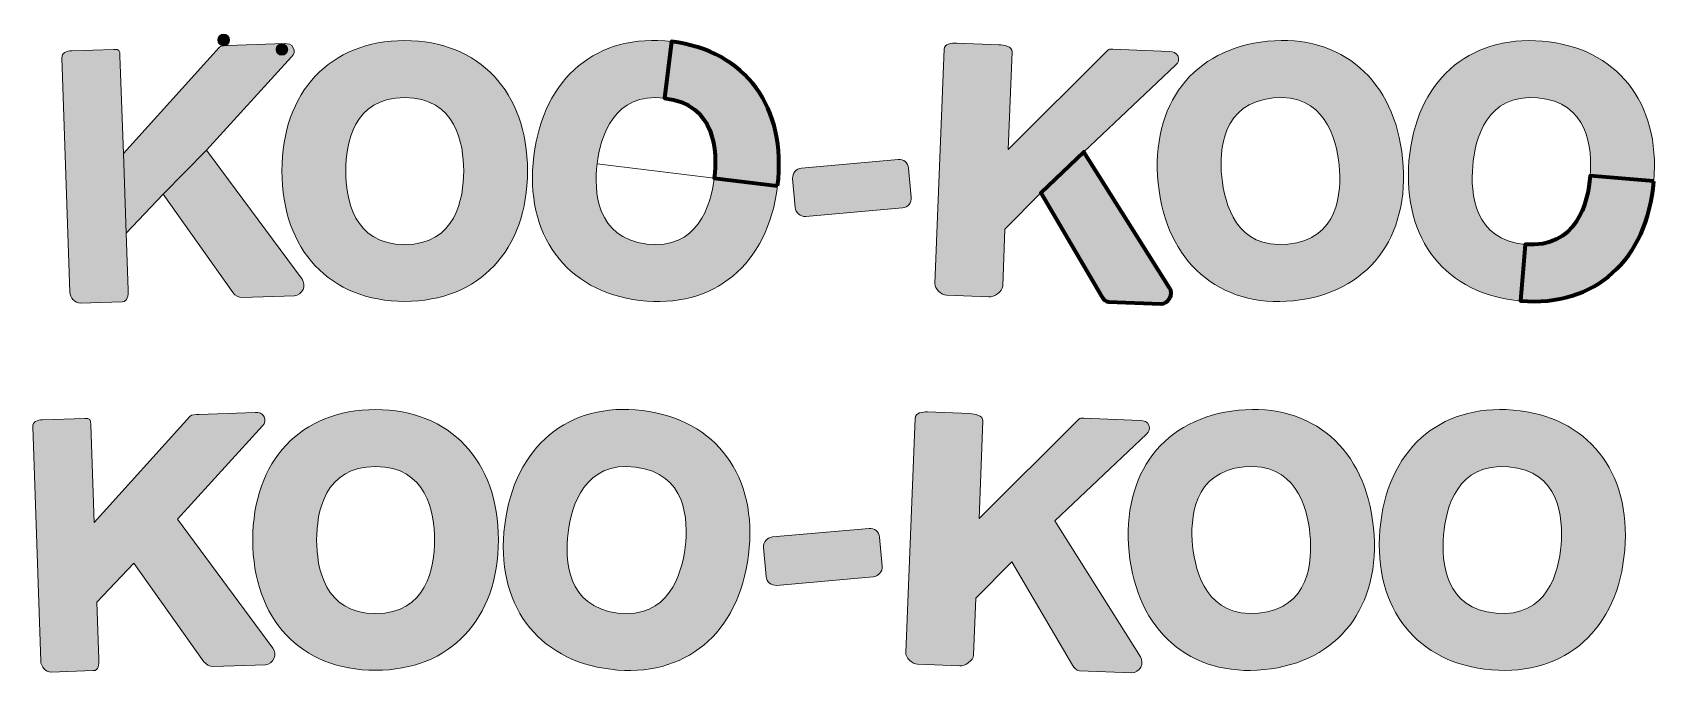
# Model space of a CAD drawing. Header units: inches. Extents: x -593 to 1685, y -710 to 625.
# Drawn here: x 0.6 to 59.7, y 15.2 to 38.6 of the extents above; entities that cross this region are included whole.
import ezdxf

# ---------------------------------------------------------------- set-up
doc = ezdxf.new("R2010")
doc.units = ezdxf.units.IN
doc.header["$MEASUREMENT"] = 0
doc.layers.add('Layer 1', color=7, linetype='Continuous')

# ---------------------------------------------------------------- blocks, each defined once
blk = doc.blocks.new('block 4')
at = {"layer": 'Layer 1', "true_color": 0xffffff}
h = blk.add_hatch(color=7, dxfattribs=at)
h.dxf.hatch_style = 2
edge = h.paths.add_edge_path()
edge.add_spline(control_points=[(13.023, 24.93), (10.311, 24.93), (8.558, 23.071), (8.558, 20.194), (8.558, 17.317), (10.311, 15.458), (13.023, 15.458), (15.735, 15.458), (17.487, 17.317), (17.487, 20.194), (17.487, 23.071), (15.735, 24.93), (13.023, 24.93)], knot_values=[0, 0, 0, 0, 1, 1, 1, 2, 2, 2, 3, 3, 3, 4, 4, 4, 4], degree=3, periodic=1)
edge = h.paths.add_edge_path()
edge.add_spline(control_points=[(13.023, 17.52), (11.158, 17.52), (10.88, 19.196), (10.88, 20.194), (10.88, 21.19), (11.158, 22.862), (13.023, 22.862), (14.888, 22.862), (15.166, 21.19), (15.166, 20.194), (15.166, 19.196), (14.888, 17.52), (13.023, 17.52)], knot_values=[0, 0, 0, 0, 1, 1, 1, 2, 2, 2, 3, 3, 3, 4, 4, 4, 4], degree=3, periodic=1)
h = blk.add_hatch(color=7, dxfattribs=at)
h.dxf.hatch_style = 2
edge = h.paths.add_edge_path()
edge.add_spline(control_points=[(22.725, 24.895), (20.033, 25.225), (18.067, 23.594), (17.716, 20.738), (17.366, 17.883), (18.878, 15.824), (21.57, 15.494), (24.262, 15.163), (26.228, 16.794), (26.579, 19.65), (26.929, 22.505), (25.417, 24.564), (22.725, 24.895)], knot_values=[0, 0, 0, 0, 1, 1, 1, 2, 2, 2, 3, 3, 3, 4, 4, 4, 4], degree=3, periodic=1)
edge = h.paths.add_edge_path()
edge.add_spline(control_points=[(21.821, 17.54), (19.971, 17.768), (19.899, 19.464), (20.02, 20.456), (20.142, 21.444), (20.622, 23.069), (22.473, 22.842), (24.324, 22.614), (24.396, 20.922), (24.275, 19.933), (24.153, 18.942), (23.672, 17.313), (21.821, 17.54)], knot_values=[0, 0, 0, 0, 1, 1, 1, 2, 2, 2, 3, 3, 3, 4, 4, 4, 4], degree=3, periodic=1)
h = blk.add_hatch(color=7, dxfattribs=at)
h.dxf.hatch_style = 2
edge = h.paths.add_edge_path()
edge.add_spline(control_points=[(44.385, 24.907), (41.687, 24.637), (40.128, 22.613), (40.414, 19.75), (40.7, 16.888), (42.629, 15.212), (45.327, 15.482), (48.026, 15.751), (49.585, 17.775), (49.299, 20.638), (49.012, 23.501), (47.084, 25.176), (44.385, 24.907)], knot_values=[0, 0, 0, 0, 1, 1, 1, 2, 2, 2, 3, 3, 3, 4, 4, 4, 4], degree=3, periodic=1)
edge = h.paths.add_edge_path()
edge.add_spline(control_points=[(45.122, 17.533), (43.267, 17.348), (42.823, 18.988), (42.724, 19.981), (42.624, 20.972), (42.735, 22.663), (44.591, 22.849), (46.446, 23.034), (46.89, 21.399), (46.989, 20.407), (47.088, 19.414), (46.978, 17.719), (45.122, 17.533)], knot_values=[0, 0, 0, 0, 1, 1, 1, 2, 2, 2, 3, 3, 3, 4, 4, 4, 4], degree=3, periodic=1)
h = blk.add_hatch(color=7, dxfattribs=at)
h.dxf.hatch_style = 2
edge = h.paths.add_edge_path()
edge.add_spline(control_points=[(54.375, 24.914), (51.673, 25.14), (49.771, 23.433), (49.532, 20.566), (49.292, 17.699), (50.883, 15.701), (53.586, 15.475), (56.288, 15.249), (58.19, 16.955), (58.43, 19.822), (58.669, 22.689), (57.078, 24.688), (54.375, 24.914)], knot_values=[0, 0, 0, 0, 1, 1, 1, 2, 2, 2, 3, 3, 3, 4, 4, 4, 4], degree=3, periodic=1)
edge = h.paths.add_edge_path()
edge.add_spline(control_points=[(53.758, 17.53), (51.899, 17.685), (51.762, 19.378), (51.845, 20.373), (51.928, 21.365), (52.344, 23.008), (54.203, 22.852), (56.061, 22.697), (56.199, 21.008), (56.116, 20.016), (56.033, 19.021), (55.616, 17.374), (53.758, 17.53)], knot_values=[0, 0, 0, 0, 1, 1, 1, 2, 2, 2, 3, 3, 3, 4, 4, 4, 4], degree=3, periodic=1)
h = blk.add_hatch(color=7, dxfattribs=at)
h.dxf.hatch_style = 2
edge = h.paths.add_edge_path()
edge.add_spline(control_points=[(5.822, 20.951), (5.822, 20.951), (8.912, 24.341), (8.912, 24.341), (9.007, 24.446), (9.033, 24.544), (8.973, 24.672), (8.913, 24.801), (8.784, 24.827), (8.643, 24.823), (8.643, 24.823), (6.594, 24.753), (6.594, 24.753), (6.496, 24.749), (6.336, 24.757), (6.271, 24.684), (6.271, 24.684), (2.796, 20.829), (2.796, 20.829), (2.796, 20.829), (2.676, 24.375), (2.676, 24.375), (2.669, 24.57), (2.643, 24.618), (2.449, 24.611), (2.449, 24.611), (0.918, 24.559), (0.918, 24.559), (0.723, 24.553), (0.554, 24.498), (0.56, 24.303), (0.56, 24.303), (0.85, 15.789), (0.85, 15.789), (0.857, 15.594), (1.036, 15.386), (1.23, 15.392), (1.23, 15.392), (2.761, 15.445), (2.761, 15.445), (2.956, 15.451), (2.972, 15.666), (2.966, 15.861), (2.966, 15.861), (2.895, 17.93), (2.895, 17.93), (2.895, 17.93), (4.239, 19.347), (4.239, 19.347), (4.239, 19.347), (6.783, 15.769), (6.783, 15.769), (6.851, 15.672), (6.998, 15.589), (7.117, 15.593), (7.117, 15.593), (9.021, 15.658), (9.021, 15.658), (9.152, 15.662), (9.269, 15.767), (9.326, 15.885), (9.383, 16.004), (9.369, 16.158), (9.291, 16.263), (9.291, 16.263), (5.822, 20.951), (5.822, 20.951)], knot_values=[0, 0, 0, 0, 1, 1, 1, 2, 2, 2, 3, 3, 3, 4, 4, 4, 5, 5, 5, 6, 6, 6, 7, 7, 7, 8, 8, 8, 9, 9, 9, 10, 10, 10, 11, 11, 11, 12, 12, 12, 13, 13, 13, 14, 14, 14, 15, 15, 15, 16, 16, 16, 17, 17, 17, 18, 18, 18, 19, 19, 19, 20, 20, 20, 21, 21, 21, 22, 22, 22, 22], degree=3, periodic=1)
h = blk.add_hatch(color=7, dxfattribs=at)
h.dxf.hatch_style = 2
edge = h.paths.add_edge_path()
edge.add_spline(control_points=[(37.715, 20.884), (37.715, 20.884), (41.047, 24.036), (41.047, 24.036), (41.15, 24.134), (41.182, 24.229), (41.133, 24.362), (41.083, 24.495), (40.956, 24.53), (40.814, 24.536), (40.814, 24.536), (38.766, 24.618), (38.766, 24.618), (38.668, 24.622), (38.643, 24.637), (38.574, 24.568), (38.574, 24.568), (34.958, 20.974), (34.958, 20.974), (34.958, 20.974), (35.1, 24.52), (35.1, 24.52), (35.108, 24.715), (34.816, 24.775), (34.621, 24.783), (34.621, 24.783), (33.091, 24.844), (33.091, 24.844), (32.897, 24.852), (32.64, 24.813), (32.632, 24.619), (32.632, 24.619), (32.292, 16.107), (32.292, 16.107), (32.284, 15.912), (32.53, 15.687), (32.725, 15.68), (32.725, 15.68), (34.255, 15.618), (34.255, 15.618), (34.45, 15.611), (34.752, 15.813), (34.76, 16.008), (34.76, 16.008), (34.842, 18.076), (34.842, 18.076), (34.842, 18.076), (36.153, 19.396), (36.153, 19.396), (36.153, 19.396), (38.357, 15.642), (38.357, 15.642), (38.419, 15.54), (38.492, 15.449), (38.611, 15.444), (38.611, 15.444), (40.514, 15.368), (40.514, 15.368), (40.645, 15.363), (40.77, 15.459), (40.835, 15.573), (40.901, 15.686), (40.898, 15.841), (40.828, 15.952), (40.828, 15.952), (37.715, 20.884), (37.715, 20.884)], knot_values=[0, 0, 0, 0, 1, 1, 1, 2, 2, 2, 3, 3, 3, 4, 4, 4, 5, 5, 5, 6, 6, 6, 7, 7, 7, 8, 8, 8, 9, 9, 9, 10, 10, 10, 11, 11, 11, 12, 12, 12, 13, 13, 13, 14, 14, 14, 15, 15, 15, 16, 16, 16, 17, 17, 17, 18, 18, 18, 19, 19, 19, 20, 20, 20, 21, 21, 21, 22, 22, 22, 22], degree=3, periodic=1)
h = blk.add_hatch(color=7, dxfattribs=at)
h.dxf.hatch_style = 2
edge = h.paths.add_edge_path()
edge.add_spline(control_points=[(31.342, 20.294), (31.325, 20.488), (31.154, 20.631), (30.96, 20.614), (30.96, 20.614), (27.446, 20.302), (27.446, 20.302), (27.251, 20.284), (27.108, 20.113), (27.125, 19.919), (27.125, 19.919), (27.219, 18.865), (27.219, 18.865), (27.236, 18.67), (27.408, 18.527), (27.602, 18.545), (27.602, 18.545), (31.116, 18.857), (31.116, 18.857), (31.31, 18.874), (31.453, 19.045), (31.436, 19.239), (31.436, 19.239), (31.342, 20.294), (31.342, 20.294)], knot_values=[0, 0, 0, 0, 1, 1, 1, 2, 2, 2, 3, 3, 3, 4, 4, 4, 5, 5, 5, 6, 6, 6, 7, 7, 7, 8, 8, 8, 8], degree=3, periodic=1)
at = {"layer": 'Layer 1', "lineweight": 0}
for points, knots in [([(13.023, 24.93), (10.311, 24.93), (8.558, 23.071), (8.558, 20.194), (8.558, 17.317), (10.311, 15.458), (13.023, 15.458), (15.735, 15.458), (17.487, 17.317), (17.487, 20.194), (17.487, 23.071), (15.735, 24.93), (13.023, 24.93)], [0, 0, 0, 0, 1, 1, 1, 2, 2, 2, 3, 3, 3, 4, 4, 4, 4]), ([(22.725, 24.895), (20.033, 25.225), (18.067, 23.594), (17.716, 20.738), (17.366, 17.883), (18.878, 15.824), (21.57, 15.494), (24.262, 15.163), (26.228, 16.794), (26.579, 19.65), (26.929, 22.505), (25.417, 24.564), (22.725, 24.895)], [0, 0, 0, 0, 1, 1, 1, 2, 2, 2, 3, 3, 3, 4, 4, 4, 4]), ([(44.385, 24.907), (41.687, 24.637), (40.128, 22.613), (40.414, 19.75), (40.7, 16.888), (42.629, 15.212), (45.327, 15.482), (48.026, 15.751), (49.585, 17.775), (49.299, 20.638), (49.012, 23.501), (47.084, 25.176), (44.385, 24.907)], [0, 0, 0, 0, 1, 1, 1, 2, 2, 2, 3, 3, 3, 4, 4, 4, 4]), ([(54.375, 24.914), (51.673, 25.14), (49.771, 23.433), (49.532, 20.566), (49.292, 17.699), (50.883, 15.701), (53.586, 15.475), (56.288, 15.249), (58.19, 16.955), (58.43, 19.822), (58.669, 22.689), (57.078, 24.688), (54.375, 24.914)], [0, 0, 0, 0, 1, 1, 1, 2, 2, 2, 3, 3, 3, 4, 4, 4, 4]), ([(5.822, 20.951), (5.822, 20.951), (8.912, 24.341), (8.912, 24.341), (9.007, 24.446), (9.033, 24.544), (8.973, 24.672), (8.913, 24.801), (8.784, 24.827), (8.643, 24.823), (8.643, 24.823), (6.594, 24.753), (6.594, 24.753), (6.496, 24.749), (6.336, 24.757), (6.271, 24.684), (6.271, 24.684), (2.796, 20.829), (2.796, 20.829), (2.796, 20.829), (2.676, 24.375), (2.676, 24.375), (2.669, 24.57), (2.643, 24.618), (2.449, 24.611), (2.449, 24.611), (0.918, 24.559), (0.918, 24.559), (0.723, 24.553), (0.554, 24.498), (0.56, 24.303), (0.56, 24.303), (0.85, 15.789), (0.85, 15.789), (0.857, 15.594), (1.036, 15.386), (1.23, 15.392), (1.23, 15.392), (2.761, 15.445), (2.761, 15.445), (2.956, 15.451), (2.972, 15.666), (2.966, 15.861), (2.966, 15.861), (2.895, 17.93), (2.895, 17.93), (2.895, 17.93), (4.239, 19.347), (4.239, 19.347), (4.239, 19.347), (6.783, 15.769), (6.783, 15.769), (6.851, 15.672), (6.998, 15.589), (7.117, 15.593), (7.117, 15.593), (9.021, 15.658), (9.021, 15.658), (9.152, 15.662), (9.269, 15.767), (9.326, 15.885), (9.383, 16.004), (9.369, 16.158), (9.291, 16.263), (9.291, 16.263), (5.822, 20.951), (5.822, 20.951)], [0, 0, 0, 0, 1, 1, 1, 2, 2, 2, 3, 3, 3, 4, 4, 4, 5, 5, 5, 6, 6, 6, 7, 7, 7, 8, 8, 8, 9, 9, 9, 10, 10, 10, 11, 11, 11, 12, 12, 12, 13, 13, 13, 14, 14, 14, 15, 15, 15, 16, 16, 16, 17, 17, 17, 18, 18, 18, 19, 19, 19, 20, 20, 20, 21, 21, 21, 22, 22, 22, 22]), ([(37.715, 20.884), (37.715, 20.884), (41.047, 24.036), (41.047, 24.036), (41.15, 24.134), (41.182, 24.229), (41.133, 24.362), (41.083, 24.495), (40.956, 24.53), (40.814, 24.536), (40.814, 24.536), (38.766, 24.618), (38.766, 24.618), (38.668, 24.622), (38.643, 24.637), (38.574, 24.568), (38.574, 24.568), (34.958, 20.974), (34.958, 20.974), (34.958, 20.974), (35.1, 24.52), (35.1, 24.52), (35.108, 24.715), (34.816, 24.775), (34.621, 24.783), (34.621, 24.783), (33.091, 24.844), (33.091, 24.844), (32.897, 24.852), (32.64, 24.813), (32.632, 24.619), (32.632, 24.619), (32.292, 16.107), (32.292, 16.107), (32.284, 15.912), (32.53, 15.687), (32.725, 15.68), (32.725, 15.68), (34.255, 15.618), (34.255, 15.618), (34.45, 15.611), (34.752, 15.813), (34.76, 16.008), (34.76, 16.008), (34.842, 18.076), (34.842, 18.076), (34.842, 18.076), (36.153, 19.396), (36.153, 19.396), (36.153, 19.396), (38.357, 15.642), (38.357, 15.642), (38.419, 15.54), (38.492, 15.449), (38.611, 15.444), (38.611, 15.444), (40.514, 15.368), (40.514, 15.368), (40.645, 15.363), (40.77, 15.459), (40.835, 15.573), (40.901, 15.686), (40.898, 15.841), (40.828, 15.952), (40.828, 15.952), (37.715, 20.884), (37.715, 20.884)], [0, 0, 0, 0, 1, 1, 1, 2, 2, 2, 3, 3, 3, 4, 4, 4, 5, 5, 5, 6, 6, 6, 7, 7, 7, 8, 8, 8, 9, 9, 9, 10, 10, 10, 11, 11, 11, 12, 12, 12, 13, 13, 13, 14, 14, 14, 15, 15, 15, 16, 16, 16, 17, 17, 17, 18, 18, 18, 19, 19, 19, 20, 20, 20, 21, 21, 21, 22, 22, 22, 22]), ([(13.023, 17.52), (11.158, 17.52), (10.88, 19.196), (10.88, 20.194), (10.88, 21.19), (11.158, 22.862), (13.023, 22.862), (14.888, 22.862), (15.166, 21.19), (15.166, 20.194), (15.166, 19.196), (14.888, 17.52), (13.023, 17.52)], [0, 0, 0, 0, 1, 1, 1, 2, 2, 2, 3, 3, 3, 4, 4, 4, 4]), ([(21.821, 17.54), (19.971, 17.768), (19.899, 19.464), (20.02, 20.456), (20.142, 21.444), (20.622, 23.069), (22.473, 22.842), (24.324, 22.614), (24.396, 20.922), (24.275, 19.933), (24.153, 18.942), (23.672, 17.313), (21.821, 17.54)], [0, 0, 0, 0, 1, 1, 1, 2, 2, 2, 3, 3, 3, 4, 4, 4, 4]), ([(45.122, 17.533), (43.267, 17.348), (42.823, 18.988), (42.724, 19.981), (42.624, 20.972), (42.735, 22.663), (44.591, 22.849), (46.446, 23.034), (46.89, 21.399), (46.989, 20.407), (47.088, 19.414), (46.978, 17.719), (45.122, 17.533)], [0, 0, 0, 0, 1, 1, 1, 2, 2, 2, 3, 3, 3, 4, 4, 4, 4]), ([(53.758, 17.53), (51.899, 17.685), (51.762, 19.378), (51.845, 20.373), (51.928, 21.365), (52.344, 23.008), (54.203, 22.852), (56.061, 22.697), (56.199, 21.008), (56.116, 20.016), (56.033, 19.021), (55.616, 17.374), (53.758, 17.53)], [0, 0, 0, 0, 1, 1, 1, 2, 2, 2, 3, 3, 3, 4, 4, 4, 4]), ([(31.342, 20.294), (31.325, 20.488), (31.154, 20.631), (30.96, 20.614), (30.96, 20.614), (27.446, 20.302), (27.446, 20.302), (27.251, 20.284), (27.108, 20.113), (27.125, 19.919), (27.125, 19.919), (27.219, 18.865), (27.219, 18.865), (27.236, 18.67), (27.408, 18.527), (27.602, 18.545), (27.602, 18.545), (31.116, 18.857), (31.116, 18.857), (31.31, 18.874), (31.453, 19.045), (31.436, 19.239), (31.436, 19.239), (31.342, 20.294), (31.342, 20.294)], [0, 0, 0, 0, 1, 1, 1, 2, 2, 2, 3, 3, 3, 4, 4, 4, 5, 5, 5, 6, 6, 6, 7, 7, 7, 8, 8, 8, 8])]:
    blk.add_open_spline(points, degree=3, knots=knots, dxfattribs=at)
blk = doc.blocks.new('block 5')
at = {"layer": 'Layer 1', "true_color": 0xffffff}
h = blk.add_hatch(color=7, dxfattribs=at)
h.dxf.hatch_style = 2
edge = h.paths.add_edge_path()
edge.add_spline(control_points=[(25.333, 33.337), (25.209, 32.346), (24.73, 30.72), (22.881, 30.946), (21.029, 31.175), (20.959, 32.868), (21.078, 33.86), (21.198, 34.851), (21.682, 36.474), (23.53, 36.248), (23.53, 36.248), (23.784, 38.301), (23.784, 38.301), (21.093, 38.629), (19.124, 36.999), (18.775, 34.145), (18.426, 31.288), (19.935, 29.231), (22.627, 28.9), (25.319, 28.568), (27.287, 30.201), (27.637, 33.055), (27.637, 33.055), (25.333, 33.337), (25.333, 33.337)], knot_values=[0, 0, 0, 0, 1, 1, 1, 2, 2, 2, 3, 3, 3, 4, 4, 4, 5, 5, 5, 6, 6, 6, 7, 7, 7, 8, 8, 8, 8], degree=3, periodic=1)
at = {"layer": 'Layer 1', "true_color": 0x4d4d4d}
h = blk.add_hatch(color=251, dxfattribs=at)
h.dxf.hatch_style = 2
edge = h.paths.add_edge_path()
edge.add_spline(control_points=[(27.637, 33.055), (27.637, 33.055), (25.333, 33.337), (25.333, 33.337), (25.453, 34.329), (25.382, 36.019), (23.53, 36.248), (23.53, 36.248), (23.784, 38.301), (23.784, 38.301), (26.476, 37.969), (27.989, 35.909), (27.637, 33.055)], knot_values=[0, 0, 0, 0, 1, 1, 1, 2, 2, 2, 3, 3, 3, 4, 4, 4, 4], degree=3, periodic=1)
at = {"layer": 'Layer 1', "lineweight": 0}
blk.add_open_spline([(25.333, 33.337), (25.209, 32.346), (24.73, 30.72), (22.881, 30.946), (21.029, 31.175), (20.959, 32.868), (21.078, 33.86), (21.198, 34.851), (21.682, 36.474), (23.53, 36.248), (23.53, 36.248), (23.784, 38.301), (23.784, 38.301), (21.093, 38.629), (19.124, 36.999), (18.775, 34.145), (18.426, 31.288), (19.935, 29.231), (22.627, 28.9), (25.319, 28.568), (27.287, 30.201), (27.637, 33.055), (27.637, 33.055), (25.333, 33.337), (25.333, 33.337)], degree=3, knots=[0, 0, 0, 0, 1, 1, 1, 2, 2, 2, 3, 3, 3, 4, 4, 4, 5, 5, 5, 6, 6, 6, 7, 7, 7, 8, 8, 8, 8], dxfattribs=at)
at = {"layer": 'Layer 1', "color": 251, "lineweight": 70, "true_color": 0x4d4d4d}
blk.add_open_spline([(27.637, 33.055), (27.637, 33.055), (25.333, 33.337), (25.333, 33.337), (25.453, 34.329), (25.382, 36.019), (23.53, 36.248), (23.53, 36.248), (23.784, 38.301), (23.784, 38.301), (26.476, 37.969), (27.989, 35.909), (27.637, 33.055)], degree=3, knots=[0, 0, 0, 0, 1, 1, 1, 2, 2, 2, 3, 3, 3, 4, 4, 4, 4], dxfattribs=at)

msp = doc.modelspace()

# ---------------------------------------------------------------- hatches: boundary and pattern name
at = {"layer": 'Layer 1', "true_color": 0xffffff}
h = msp.add_hatch(color=7, dxfattribs=at)
h.dxf.hatch_style = 2
edge = h.paths.add_edge_path()
edge.add_spline(control_points=[(7.711, 38.36), (7.711, 38.477), (7.617, 38.571), (7.5, 38.571), (7.384, 38.571), (7.289, 38.477), (7.289, 38.36), (7.289, 38.244), (7.384, 38.149), (7.5, 38.149), (7.617, 38.149), (7.711, 38.244), (7.711, 38.36)], knot_values=[0, 0, 0, 0, 1, 1, 1, 2, 2, 2, 3, 3, 3, 4, 4, 4, 4], degree=3, periodic=1)
h = msp.add_hatch(color=7, dxfattribs=at)
h.dxf.hatch_style = 2
edge = h.paths.add_edge_path()
edge.add_spline(control_points=[(45.444, 38.312), (42.745, 38.042), (41.186, 36.018), (41.472, 33.156), (41.758, 30.293), (43.687, 28.617), (46.385, 28.887), (49.084, 29.157), (50.643, 31.181), (50.357, 34.044), (50.071, 36.906), (48.142, 38.582), (45.444, 38.312)], knot_values=[0, 0, 0, 0, 1, 1, 1, 2, 2, 2, 3, 3, 3, 4, 4, 4, 4], degree=3, periodic=1)
edge = h.paths.add_edge_path()
edge.add_spline(control_points=[(46.18, 30.939), (44.325, 30.754), (43.881, 32.393), (43.782, 33.386), (43.683, 34.378), (43.794, 36.068), (45.649, 36.254), (47.505, 36.439), (47.948, 34.804), (48.047, 33.813), (48.146, 32.819), (48.036, 31.125), (46.18, 30.939)], knot_values=[0, 0, 0, 0, 1, 1, 1, 2, 2, 2, 3, 3, 3, 4, 4, 4, 4], degree=3, periodic=1)
h = msp.add_hatch(color=7, dxfattribs=at)
h.dxf.hatch_style = 2
edge = h.paths.add_edge_path()
edge.add_spline(control_points=[(55.432, 38.319), (52.73, 38.544), (50.828, 36.837), (50.588, 33.972), (50.348, 31.104), (51.943, 29.108), (54.645, 28.882), (54.645, 28.882), (54.815, 30.935), (54.815, 30.935), (52.959, 31.09), (52.822, 32.784), (52.903, 33.778), (52.987, 34.77), (53.403, 36.414), (55.263, 36.258), (57.118, 36.103), (57.256, 34.413), (57.175, 33.422), (57.175, 33.422), (59.489, 33.228), (59.489, 33.228), (59.729, 36.096), (58.134, 38.093), (55.432, 38.319)], knot_values=[0, 0, 0, 0, 1, 1, 1, 2, 2, 2, 3, 3, 3, 4, 4, 4, 5, 5, 5, 6, 6, 6, 7, 7, 7, 8, 8, 8, 8], degree=3, periodic=1)
h = msp.add_hatch(color=7, dxfattribs=at)
h.dxf.hatch_style = 2
edge = h.paths.add_edge_path()
edge.add_spline(control_points=[(3.955, 31.337), (3.955, 31.337), (4.025, 29.266), (4.025, 29.266), (4.032, 29.072), (4.015, 28.857), (3.821, 28.85), (3.821, 28.85), (2.29, 28.797), (2.29, 28.797), (2.095, 28.79), (1.916, 28.998), (1.909, 29.196), (1.909, 29.196), (1.619, 37.708), (1.619, 37.708), (1.612, 37.902), (1.781, 37.959), (1.976, 37.966), (1.976, 37.966), (3.507, 38.015), (3.507, 38.015), (3.701, 38.022), (3.729, 37.976), (3.732, 37.779), (3.732, 37.779), (3.856, 34.234), (3.856, 34.234), (3.856, 34.234), (3.955, 31.337), (3.955, 31.337)], knot_values=[0, 0, 0, 0, 1, 1, 1, 2, 2, 2, 3, 3, 3, 4, 4, 4, 5, 5, 5, 6, 6, 6, 7, 7, 7, 8, 8, 8, 9, 9, 9, 10, 10, 10, 10], degree=3, periodic=1)
at = {"layer": 'Layer 1', "true_color": 0x4d4d4d}
h = msp.add_hatch(color=251, dxfattribs=at)
h.dxf.hatch_style = 2
edge = h.paths.add_edge_path()
edge.add_spline(control_points=[(9.969, 37.747), (9.969, 37.747), (6.879, 34.357), (6.879, 34.357), (6.879, 34.357), (5.299, 32.752), (5.299, 32.752), (5.299, 32.752), (3.955, 31.337), (3.955, 31.337), (3.955, 31.337), (3.856, 34.234), (3.856, 34.234), (3.856, 34.234), (7.331, 38.089), (7.331, 38.089), (7.394, 38.164), (7.553, 38.156), (7.652, 38.16), (7.652, 38.16), (9.701, 38.227), (9.701, 38.227), (9.842, 38.234), (9.973, 38.206), (10.033, 38.079), (10.089, 37.948), (10.065, 37.853), (9.969, 37.747)], knot_values=[0, 0, 0, 0, 1, 1, 1, 2, 2, 2, 3, 3, 3, 4, 4, 4, 5, 5, 5, 6, 6, 6, 7, 7, 7, 8, 8, 8, 9, 9, 9, 9], degree=3, periodic=1)
at = {"layer": 'Layer 1', "true_color": 0xffffff}
h = msp.add_hatch(color=7, dxfattribs=at)
h.dxf.hatch_style = 2
edge = h.paths.add_edge_path()
edge.add_spline(control_points=[(9.828, 38.016), (9.828, 38.133), (9.733, 38.227), (9.617, 38.227), (9.5, 38.227), (9.406, 38.133), (9.406, 38.016), (9.406, 37.899), (9.5, 37.805), (9.617, 37.805), (9.733, 37.805), (9.828, 37.899), (9.828, 38.016)], knot_values=[0, 0, 0, 0, 1, 1, 1, 2, 2, 2, 3, 3, 3, 4, 4, 4, 4], degree=3, periodic=1)
h = msp.add_hatch(color=7, dxfattribs=at)
h.dxf.hatch_style = 2
edge = h.paths.add_edge_path()
edge.add_spline(control_points=[(14.081, 38.336), (11.369, 38.336), (9.617, 36.477), (9.617, 33.6), (9.617, 30.723), (11.369, 28.864), (14.081, 28.864), (16.793, 28.864), (18.546, 30.723), (18.546, 33.6), (18.546, 36.477), (16.793, 38.336), (14.081, 38.336)], knot_values=[0, 0, 0, 0, 1, 1, 1, 2, 2, 2, 3, 3, 3, 4, 4, 4, 4], degree=3, periodic=1)
edge = h.paths.add_edge_path()
edge.add_spline(control_points=[(14.081, 30.926), (12.216, 30.926), (11.938, 32.601), (11.938, 33.6), (11.938, 34.596), (12.216, 36.267), (14.081, 36.267), (15.946, 36.267), (16.225, 34.596), (16.225, 33.6), (16.225, 32.601), (15.946, 30.926), (14.081, 30.926)], knot_values=[0, 0, 0, 0, 1, 1, 1, 2, 2, 2, 3, 3, 3, 4, 4, 4, 4], degree=3, periodic=1)
h = msp.add_hatch(color=7, dxfattribs=at)
h.dxf.hatch_style = 2
edge = h.paths.add_edge_path()
edge.add_spline(control_points=[(42.104, 37.44), (42.104, 37.44), (38.774, 34.29), (38.774, 34.29), (38.774, 34.29), (37.211, 32.801), (37.211, 32.801), (37.211, 32.801), (35.902, 31.482), (35.902, 31.482), (35.902, 31.482), (35.818, 29.415), (35.818, 29.415), (35.81, 29.217), (35.507, 29.016), (35.313, 29.023), (35.313, 29.023), (33.782, 29.087), (33.782, 29.087), (33.588, 29.094), (33.341, 29.316), (33.352, 29.513), (33.352, 29.513), (33.69, 38.026), (33.69, 38.026), (33.697, 38.22), (33.955, 38.259), (34.149, 38.248), (34.149, 38.248), (35.68, 38.188), (35.68, 38.188), (35.874, 38.181), (36.167, 38.121), (36.16, 37.927), (36.16, 37.927), (36.015, 34.382), (36.015, 34.382), (36.015, 34.382), (39.631, 37.973), (39.631, 37.973), (39.702, 38.044), (39.726, 38.026), (39.825, 38.022), (39.825, 38.022), (41.871, 37.941), (41.871, 37.941), (42.016, 37.934), (42.143, 37.899), (42.192, 37.768), (42.242, 37.634), (42.21, 37.539), (42.104, 37.44)], knot_values=[0, 0, 0, 0, 1, 1, 1, 2, 2, 2, 3, 3, 3, 4, 4, 4, 5, 5, 5, 6, 6, 6, 7, 7, 7, 8, 8, 8, 9, 9, 9, 10, 10, 10, 11, 11, 11, 12, 12, 12, 13, 13, 13, 14, 14, 14, 15, 15, 15, 16, 16, 16, 17, 17, 17, 17], degree=3, periodic=1)
h = msp.add_hatch(color=7, dxfattribs=at)
h.dxf.hatch_style = 2
edge = h.paths.add_edge_path()
edge.add_spline(control_points=[(10.386, 29.291), (10.326, 29.171), (10.209, 29.069), (10.079, 29.062), (10.079, 29.062), (8.174, 28.998), (8.174, 28.998), (8.057, 28.995), (7.909, 29.076), (7.842, 29.175), (7.842, 29.175), (5.299, 32.752), (5.299, 32.752), (5.299, 32.752), (6.879, 34.357), (6.879, 34.357), (6.879, 34.357), (10.35, 29.669), (10.35, 29.669), (10.428, 29.563), (10.442, 29.408), (10.386, 29.291)], knot_values=[0, 0, 0, 0, 1, 1, 1, 2, 2, 2, 3, 3, 3, 4, 4, 4, 5, 5, 5, 6, 6, 6, 7, 7, 7, 7], degree=3, periodic=1)
h = msp.add_hatch(color=7, dxfattribs=at)
h.dxf.hatch_style = 2
edge = h.paths.add_edge_path()
edge.add_spline(control_points=[(32.4, 33.699), (32.383, 33.894), (32.212, 34.037), (32.018, 34.019), (32.018, 34.019), (28.504, 33.707), (28.504, 33.707), (28.31, 33.69), (28.166, 33.519), (28.184, 33.324), (28.184, 33.324), (28.277, 32.27), (28.277, 32.27), (28.295, 32.076), (28.466, 31.933), (28.66, 31.95), (28.66, 31.95), (32.174, 32.262), (32.174, 32.262), (32.368, 32.28), (32.511, 32.451), (32.494, 32.645), (32.494, 32.645), (32.4, 33.699), (32.4, 33.699)], knot_values=[0, 0, 0, 0, 1, 1, 1, 2, 2, 2, 3, 3, 3, 4, 4, 4, 5, 5, 5, 6, 6, 6, 7, 7, 7, 8, 8, 8, 8], degree=3, periodic=1)
at = {"layer": 'Layer 1', "true_color": 0x4d4d4d}
h = msp.add_hatch(color=251, dxfattribs=at)
h.dxf.hatch_style = 2
edge = h.paths.add_edge_path()
edge.add_spline(control_points=[(41.892, 28.977), (41.829, 28.864), (41.702, 28.769), (41.571, 28.773), (41.571, 28.773), (39.67, 28.85), (39.67, 28.85), (39.55, 28.854), (39.476, 28.945), (39.416, 29.048), (39.416, 29.048), (37.211, 32.801), (37.211, 32.801), (37.211, 32.801), (38.774, 34.29), (38.774, 34.29), (38.774, 34.29), (41.885, 29.358), (41.885, 29.358), (41.956, 29.245), (41.96, 29.09), (41.892, 28.977)], knot_values=[0, 0, 0, 0, 1, 1, 1, 2, 2, 2, 3, 3, 3, 4, 4, 4, 5, 5, 5, 6, 6, 6, 7, 7, 7, 7], degree=3, periodic=1)
h = msp.add_hatch(color=251, dxfattribs=at)
h.dxf.hatch_style = 2
edge = h.paths.add_edge_path()
edge.add_spline(control_points=[(59.489, 33.228), (59.249, 30.36), (57.347, 28.653), (54.645, 28.882), (54.645, 28.882), (54.815, 30.935), (54.815, 30.935), (56.674, 30.78), (57.09, 32.427), (57.175, 33.422), (57.175, 33.422), (59.489, 33.228), (59.489, 33.228)], knot_values=[0, 0, 0, 0, 1, 1, 1, 2, 2, 2, 3, 3, 3, 4, 4, 4, 4], degree=3, periodic=1)

# ---------------------------------------------------------------- linework, layer by layer
at = {"layer": 'Layer 1', "lineweight": 0}
msp.add_lwpolyline([(25.333, 33.337), (21.078, 33.863)], dxfattribs=at)
for points, knots in [([(7.711, 38.36), (7.711, 38.477), (7.617, 38.571), (7.5, 38.571), (7.384, 38.571), (7.289, 38.477), (7.289, 38.36), (7.289, 38.244), (7.384, 38.149), (7.5, 38.149), (7.617, 38.149), (7.711, 38.244), (7.711, 38.36)], [0, 0, 0, 0, 1, 1, 1, 2, 2, 2, 3, 3, 3, 4, 4, 4, 4]), ([(45.444, 38.312), (42.745, 38.042), (41.186, 36.018), (41.472, 33.156), (41.758, 30.293), (43.687, 28.617), (46.385, 28.887), (49.084, 29.157), (50.643, 31.181), (50.357, 34.044), (50.071, 36.906), (48.142, 38.582), (45.444, 38.312)], [0, 0, 0, 0, 1, 1, 1, 2, 2, 2, 3, 3, 3, 4, 4, 4, 4]), ([(55.432, 38.319), (52.73, 38.544), (50.828, 36.837), (50.588, 33.972), (50.348, 31.104), (51.943, 29.108), (54.645, 28.882), (54.645, 28.882), (54.815, 30.935), (54.815, 30.935), (52.959, 31.09), (52.822, 32.784), (52.903, 33.778), (52.987, 34.77), (53.403, 36.414), (55.263, 36.258), (57.118, 36.103), (57.256, 34.413), (57.175, 33.422), (57.175, 33.422), (59.489, 33.228), (59.489, 33.228), (59.729, 36.096), (58.134, 38.093), (55.432, 38.319)], [0, 0, 0, 0, 1, 1, 1, 2, 2, 2, 3, 3, 3, 4, 4, 4, 5, 5, 5, 6, 6, 6, 7, 7, 7, 8, 8, 8, 8]), ([(3.955, 31.337), (3.955, 31.337), (4.025, 29.266), (4.025, 29.266), (4.032, 29.072), (4.015, 28.857), (3.821, 28.85), (3.821, 28.85), (2.29, 28.797), (2.29, 28.797), (2.095, 28.79), (1.916, 28.998), (1.909, 29.196), (1.909, 29.196), (1.619, 37.708), (1.619, 37.708), (1.612, 37.902), (1.781, 37.959), (1.976, 37.966), (1.976, 37.966), (3.507, 38.015), (3.507, 38.015), (3.701, 38.022), (3.729, 37.976), (3.732, 37.779), (3.732, 37.779), (3.856, 34.234), (3.856, 34.234), (3.856, 34.234), (3.955, 31.337), (3.955, 31.337)], [0, 0, 0, 0, 1, 1, 1, 2, 2, 2, 3, 3, 3, 4, 4, 4, 5, 5, 5, 6, 6, 6, 7, 7, 7, 8, 8, 8, 9, 9, 9, 10, 10, 10, 10]), ([(9.969, 37.747), (9.969, 37.747), (6.879, 34.357), (6.879, 34.357), (6.879, 34.357), (5.299, 32.752), (5.299, 32.752), (5.299, 32.752), (3.955, 31.337), (3.955, 31.337), (3.955, 31.337), (3.856, 34.234), (3.856, 34.234), (3.856, 34.234), (7.331, 38.089), (7.331, 38.089), (7.394, 38.164), (7.553, 38.156), (7.652, 38.16), (7.652, 38.16), (9.701, 38.227), (9.701, 38.227), (9.842, 38.234), (9.973, 38.206), (10.033, 38.079), (10.089, 37.948), (10.065, 37.853), (9.969, 37.747)], [0, 0, 0, 0, 1, 1, 1, 2, 2, 2, 3, 3, 3, 4, 4, 4, 5, 5, 5, 6, 6, 6, 7, 7, 7, 8, 8, 8, 9, 9, 9, 9]), ([(9.828, 38.016), (9.828, 38.133), (9.733, 38.227), (9.617, 38.227), (9.5, 38.227), (9.406, 38.133), (9.406, 38.016), (9.406, 37.899), (9.5, 37.805), (9.617, 37.805), (9.733, 37.805), (9.828, 37.899), (9.828, 38.016)], [0, 0, 0, 0, 1, 1, 1, 2, 2, 2, 3, 3, 3, 4, 4, 4, 4]), ([(14.081, 38.336), (11.369, 38.336), (9.617, 36.477), (9.617, 33.6), (9.617, 30.723), (11.369, 28.864), (14.081, 28.864), (16.793, 28.864), (18.546, 30.723), (18.546, 33.6), (18.546, 36.477), (16.793, 38.336), (14.081, 38.336)], [0, 0, 0, 0, 1, 1, 1, 2, 2, 2, 3, 3, 3, 4, 4, 4, 4]), ([(42.104, 37.44), (42.104, 37.44), (38.774, 34.29), (38.774, 34.29), (38.774, 34.29), (37.211, 32.801), (37.211, 32.801), (37.211, 32.801), (35.902, 31.482), (35.902, 31.482), (35.902, 31.482), (35.818, 29.415), (35.818, 29.415), (35.81, 29.217), (35.507, 29.016), (35.313, 29.023), (35.313, 29.023), (33.782, 29.087), (33.782, 29.087), (33.588, 29.094), (33.341, 29.316), (33.352, 29.513), (33.352, 29.513), (33.69, 38.026), (33.69, 38.026), (33.697, 38.22), (33.955, 38.259), (34.149, 38.248), (34.149, 38.248), (35.68, 38.188), (35.68, 38.188), (35.874, 38.181), (36.167, 38.121), (36.16, 37.927), (36.16, 37.927), (36.015, 34.382), (36.015, 34.382), (36.015, 34.382), (39.631, 37.973), (39.631, 37.973), (39.702, 38.044), (39.726, 38.026), (39.825, 38.022), (39.825, 38.022), (41.871, 37.941), (41.871, 37.941), (42.016, 37.934), (42.143, 37.899), (42.192, 37.768), (42.242, 37.634), (42.21, 37.539), (42.104, 37.44)], [0, 0, 0, 0, 1, 1, 1, 2, 2, 2, 3, 3, 3, 4, 4, 4, 5, 5, 5, 6, 6, 6, 7, 7, 7, 8, 8, 8, 9, 9, 9, 10, 10, 10, 11, 11, 11, 12, 12, 12, 13, 13, 13, 14, 14, 14, 15, 15, 15, 16, 16, 16, 17, 17, 17, 17]), ([(14.081, 30.926), (12.216, 30.926), (11.938, 32.601), (11.938, 33.6), (11.938, 34.596), (12.216, 36.267), (14.081, 36.267), (15.946, 36.267), (16.225, 34.596), (16.225, 33.6), (16.225, 32.601), (15.946, 30.926), (14.081, 30.926)], [0, 0, 0, 0, 1, 1, 1, 2, 2, 2, 3, 3, 3, 4, 4, 4, 4]), ([(46.18, 30.939), (44.325, 30.754), (43.881, 32.393), (43.782, 33.386), (43.683, 34.378), (43.794, 36.068), (45.649, 36.254), (47.505, 36.439), (47.948, 34.804), (48.047, 33.813), (48.146, 32.819), (48.036, 31.125), (46.18, 30.939)], [0, 0, 0, 0, 1, 1, 1, 2, 2, 2, 3, 3, 3, 4, 4, 4, 4]), ([(10.386, 29.291), (10.326, 29.171), (10.209, 29.069), (10.079, 29.062), (10.079, 29.062), (8.174, 28.998), (8.174, 28.998), (8.057, 28.995), (7.909, 29.076), (7.842, 29.175), (7.842, 29.175), (5.299, 32.752), (5.299, 32.752), (5.299, 32.752), (6.879, 34.357), (6.879, 34.357), (6.879, 34.357), (10.35, 29.669), (10.35, 29.669), (10.428, 29.563), (10.442, 29.408), (10.386, 29.291)], [0, 0, 0, 0, 1, 1, 1, 2, 2, 2, 3, 3, 3, 4, 4, 4, 5, 5, 5, 6, 6, 6, 7, 7, 7, 7]), ([(32.4, 33.699), (32.383, 33.894), (32.212, 34.037), (32.018, 34.019), (32.018, 34.019), (28.504, 33.707), (28.504, 33.707), (28.31, 33.69), (28.166, 33.519), (28.184, 33.324), (28.184, 33.324), (28.277, 32.27), (28.277, 32.27), (28.295, 32.076), (28.466, 31.933), (28.66, 31.95), (28.66, 31.95), (32.174, 32.262), (32.174, 32.262), (32.368, 32.28), (32.511, 32.451), (32.494, 32.645), (32.494, 32.645), (32.4, 33.699), (32.4, 33.699)], [0, 0, 0, 0, 1, 1, 1, 2, 2, 2, 3, 3, 3, 4, 4, 4, 5, 5, 5, 6, 6, 6, 7, 7, 7, 8, 8, 8, 8])]:
    msp.add_open_spline(points, degree=3, knots=knots, dxfattribs=at)
at = {"layer": 'Layer 1', "color": 251, "lineweight": 70, "true_color": 0x4d4d4d}
for points, knots in [([(41.892, 28.977), (41.829, 28.864), (41.702, 28.769), (41.571, 28.773), (41.571, 28.773), (39.67, 28.85), (39.67, 28.85), (39.55, 28.854), (39.476, 28.945), (39.416, 29.048), (39.416, 29.048), (37.211, 32.801), (37.211, 32.801), (37.211, 32.801), (38.774, 34.29), (38.774, 34.29), (38.774, 34.29), (41.885, 29.358), (41.885, 29.358), (41.956, 29.245), (41.96, 29.09), (41.892, 28.977)], [0, 0, 0, 0, 1, 1, 1, 2, 2, 2, 3, 3, 3, 4, 4, 4, 5, 5, 5, 6, 6, 6, 7, 7, 7, 7]), ([(59.489, 33.228), (59.249, 30.36), (57.347, 28.653), (54.645, 28.882), (54.645, 28.882), (54.815, 30.935), (54.815, 30.935), (56.674, 30.78), (57.09, 32.427), (57.175, 33.422), (57.175, 33.422), (59.489, 33.228), (59.489, 33.228)], [0, 0, 0, 0, 1, 1, 1, 2, 2, 2, 3, 3, 3, 4, 4, 4, 4])]:
    msp.add_open_spline(points, degree=3, knots=knots, dxfattribs=at)

# ---------------------------------------------------------------- block references
at = {"layer": 'Layer 1'}
for name in ['block 5', 'block 4']:
    msp.add_blockref(name, (0, 0), dxfattribs=at)

doc.saveas('drawing.dxf')
